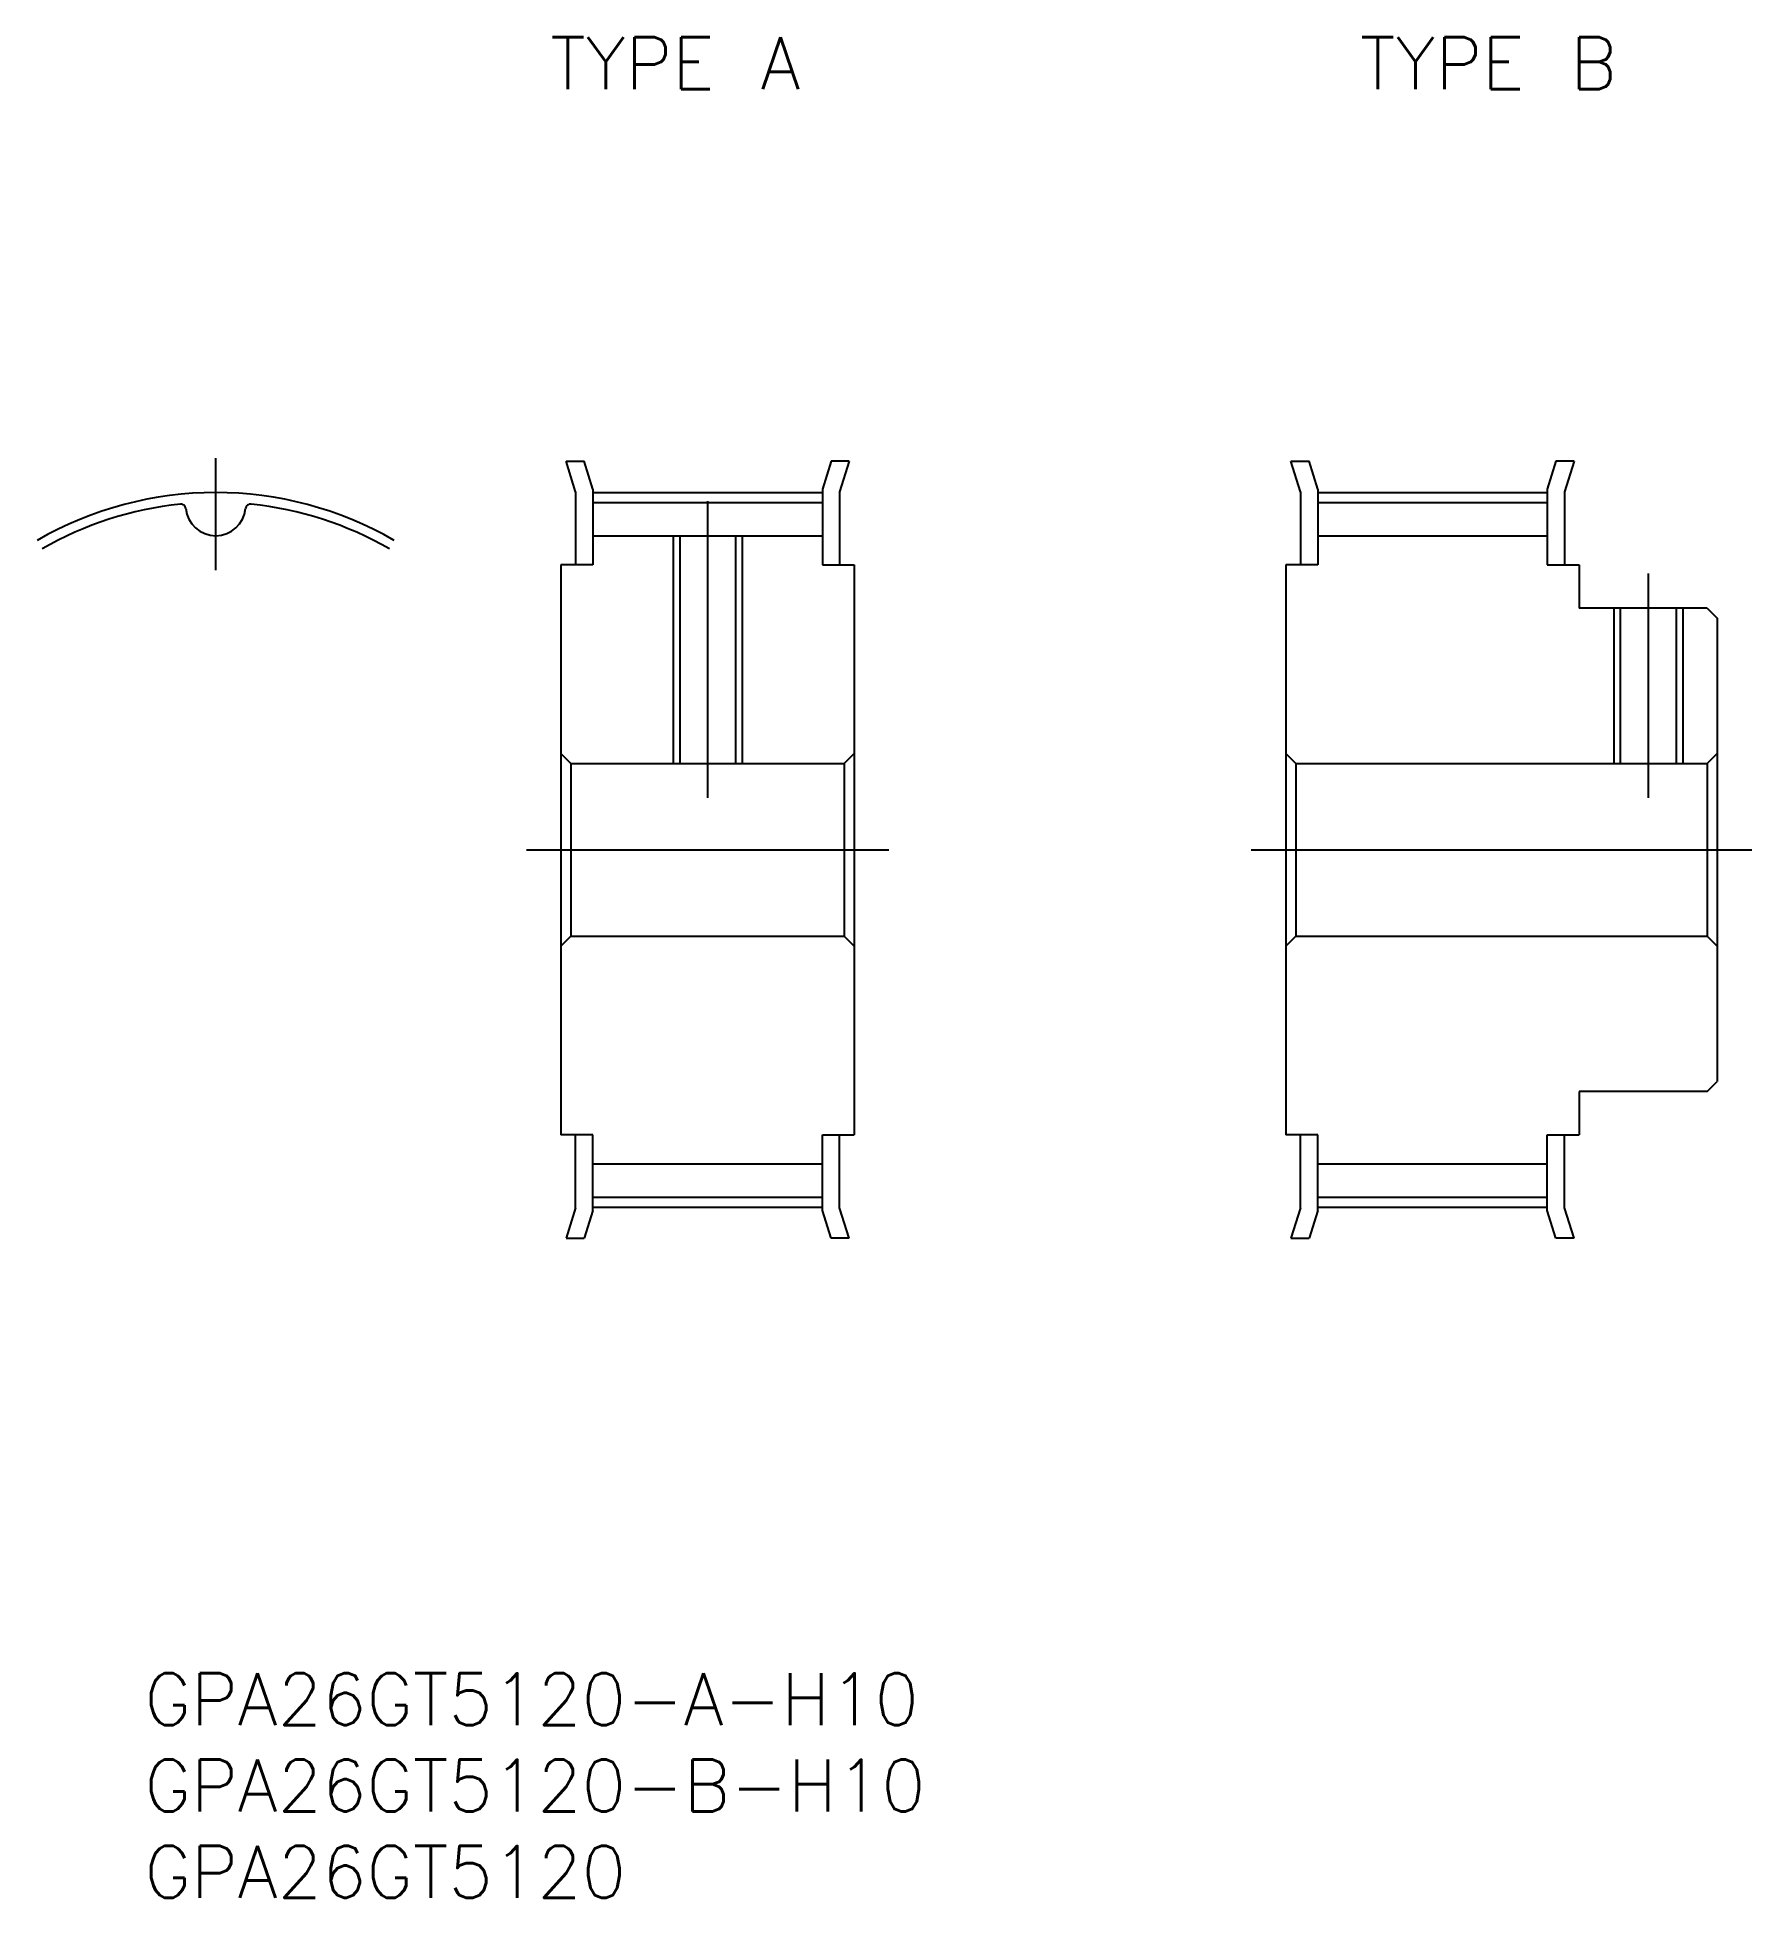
# Model space of a CAD drawing. Extents: x -10 to 89, y -61 to 47.
import ezdxf

# ---------------------------------------------------------------- set-up
doc = ezdxf.new("R2010")
doc.units = 0
doc.linetypes.add('CENTER', pattern=[50.8, 31.75, -6.35, 6.35, -6.35])
doc.layers.get('0').update_dxf_attribs({"linetype": 'CONTINUOUS'})
doc.layers.add('CENTER', color=1, linetype='CONTINUOUS')
doc.styles.get("Standard").update_dxf_attribs({"font": 'txt.shx', "height": 3, "bigfont": 'bigfont.shx'})

# ---------------------------------------------------------------- blocks, each defined once
blk = doc.blocks.new('*U2')
at = {"color": 7, "linetype": 'CONTINUOUS'}
blk.add_text('GPA26GT5120-B-H10', height=3, dxfattribs=at).set_placement((-4.13, -55.69))
blk = doc.blocks.new('*U3')
at = {"color": 7, "linetype": 'CONTINUOUS'}
blk.add_text('GPA26GT5120', height=3, dxfattribs=at).set_placement((-4.13, -60.69))
blk = doc.blocks.new('*U4')
at = {"color": 7, "linetype": 'CONTINUOUS'}
blk.add_text('TYPE A', height=3, dxfattribs=at).set_placement((19.38, 44.06))
blk = doc.blocks.new('*U5')
at = {"color": 7, "linetype": 'CONTINUOUS'}
blk.add_text('TYPE B', height=3, dxfattribs=at).set_placement((66.3, 44.06))
blk = doc.blocks.new('*U6')
at = {"color": 7, "linetype": 'CONTINUOUS'}
blk.add_text('GPA26GT5120-A-H10', height=3, dxfattribs=at).set_placement((-4.13, -50.69))

msp = doc.modelspace()

# ---------------------------------------------------------------- linework, layer by layer
at = {"color": 7, "linetype": 'CONTINUOUS'}
for p, q in [((20.3, 22.5), (21.35, 22.5)), ((20.85, 20.74), (20.3, 22.5)), ((21.85, 20.89), (21.35, 22.5)), ((35.65, 22.5), (35.15, 20.89)), ((36.7, 22.5), (35.65, 22.5)), ((36.7, 22.5), (36.15, 20.74)), ((62.3, 22.5), (63.35, 22.5)), ((62.85, 20.74), (62.3, 22.5)), ((63.85, 20.89), (63.35, 22.5)), ((77.65, 22.5), (77.15, 20.89)), ((78.7, 22.5), (77.65, 22.5)), ((78.7, 22.5), (78.15, 20.74)), ((20.85, 20.74), (20.85, 16.5)), ((21.85, 20.89), (21.85, 16.5)), ((35.15, 20.89), (35.15, 16.5)), ((36.15, 20.74), (36.15, 16.5)), ((62.85, 20.74), (62.85, 16.5)), ((63.85, 20.89), (63.85, 16.5)), ((77.15, 20.89), (77.15, 16.5)), ((78.15, 20.74), (78.15, 16.5)), ((21.85, 20.12), (35.15, 20.12)), ((63.85, 20.12), (77.15, 20.12)), ((21.85, 18.19), (35.15, 18.19)), ((26.88, 18.19), (26.88, 5)), ((30.12, 18.19), (30.12, 5)), ((63.85, 18.19), (77.15, 18.19)), ((20, 16.5), (20, -16.5)), ((21.85, 16.5), (20, 16.5)), ((35.15, 16.5), (37, 16.5)), ((37, 16.5), (37, -16.5)), ((62, 16.5), (62, -16.5)), ((63.85, 16.5), (62, 16.5)), ((77.15, 16.5), (79, 16.5)), ((79, 16.5), (79, 14)), ((86.42, 14), (79, 14)), ((81.38, 14), (81.38, 5)), ((84.62, 14), (84.62, 5)), ((86.42, 14), (87, 13.42)), ((87, 13.42), (87, -13.42)), ((20, 5.58), (20.58, 5)), ((37, 5.58), (36.42, 5)), ((62, 5.58), (62.58, 5)), ((87, 5.58), (86.42, 5)), ((20.58, 5), (36.42, 5)), ((20.58, 5), (20.58, -5)), ((36.42, 5), (36.42, -5)), ((62.58, 5), (86.42, 5)), ((62.58, 5), (62.58, -5)), ((86.42, 5), (86.42, -5)), ((20, -5.58), (20.58, -5)), ((20.58, -5), (36.42, -5)), ((37, -5.58), (36.42, -5)), ((62, -5.58), (62.58, -5)), ((62.58, -5), (86.42, -5)), ((87, -5.58), (86.42, -5)), ((86.42, -14), (79, -14)), ((79, -14), (79, -16.5)), ((86.42, -14), (87, -13.42)), ((21.85, -16.5), (20, -16.5)), ((20.85, -20.74), (20.85, -16.5)), ((21.85, -20.89), (21.85, -16.5)), ((35.15, -20.89), (35.15, -16.5)), ((35.15, -16.5), (37, -16.5)), ((36.15, -20.74), (36.15, -16.5)), ((63.85, -16.5), (62, -16.5)), ((62.85, -20.74), (62.85, -16.5)), ((63.85, -20.89), (63.85, -16.5)), ((77.15, -20.89), (77.15, -16.5)), ((77.15, -16.5), (79, -16.5)), ((78.15, -20.74), (78.15, -16.5)), ((21.85, -18.19), (35.15, -18.19)), ((63.85, -18.19), (77.15, -18.19)), ((21.85, -20.12), (35.15, -20.12)), ((63.85, -20.12), (77.15, -20.12)), ((20.85, -20.74), (20.3, -22.5)), ((21.85, -20.89), (21.35, -22.5)), ((35.65, -22.5), (35.15, -20.89)), ((36.7, -22.5), (36.15, -20.74)), ((62.85, -20.74), (62.3, -22.5)), ((63.85, -20.89), (63.35, -22.5)), ((77.65, -22.5), (77.15, -20.89)), ((78.7, -22.5), (78.15, -20.74)), ((20.3, -22.5), (21.35, -22.5)), ((36.7, -22.5), (35.65, -22.5)), ((62.3, -22.5), (63.35, -22.5)), ((78.7, -22.5), (77.65, -22.5))]:
    msp.add_line(p, q, dxfattribs=at)
at = {"color": 3, "linetype": 'CONTINUOUS'}
for p, q in [((26.5, 18.19), (26.5, 5)), ((30.5, 18.19), (30.5, 5)), ((81, 14), (81, 5)), ((85, 14), (85, 5))]:
    msp.add_line(p, q, dxfattribs=at)
at = {"color": 7, "linetype": 'CONTINUOUS'}
for centre, radius, start, end in [((0, 0), 20.12, 95.8368, 120), ((-2.02, 19.73), 0.289, 5.6443, 95.8368), ((0, 19.93), 1.74, 185.6443, 354.3557), ((2.02, 19.73), 0.29, 84.1632, 174.3557), ((0, 0), 20.12, 60, 84.1632)]:
    msp.add_arc(centre, radius, start, end, dxfattribs=at)
at = {"layer": 'CENTER', "color": 1, "linetype": 'CENTER'}
for p, q in [((0, 16.19), (0, 22.69)), ((21.85, 20.69), (35.15, 20.69)), ((63.85, 20.69), (77.15, 20.69)), ((28.5, 20.19), (28.5, 3)), ((83, 16), (83, 3)), ((60, 0), (89, 0)), ((18, 0), (39, 0)), ((21.85, -20.69), (35.15, -20.69)), ((63.85, -20.69), (77.15, -20.69))]:
    msp.add_line(p, q, dxfattribs=at)
msp.add_arc((0, 0), 20.69, 60, 120, dxfattribs=at)

# ---------------------------------------------------------------- block references
at = {"color": 7, "linetype": 'CONTINUOUS'}
for name in ['*U4', '*U5', '*U6', '*U2', '*U3']:
    msp.add_blockref(name, (0, 0), dxfattribs=at)

doc.saveas('drawing.dxf')
